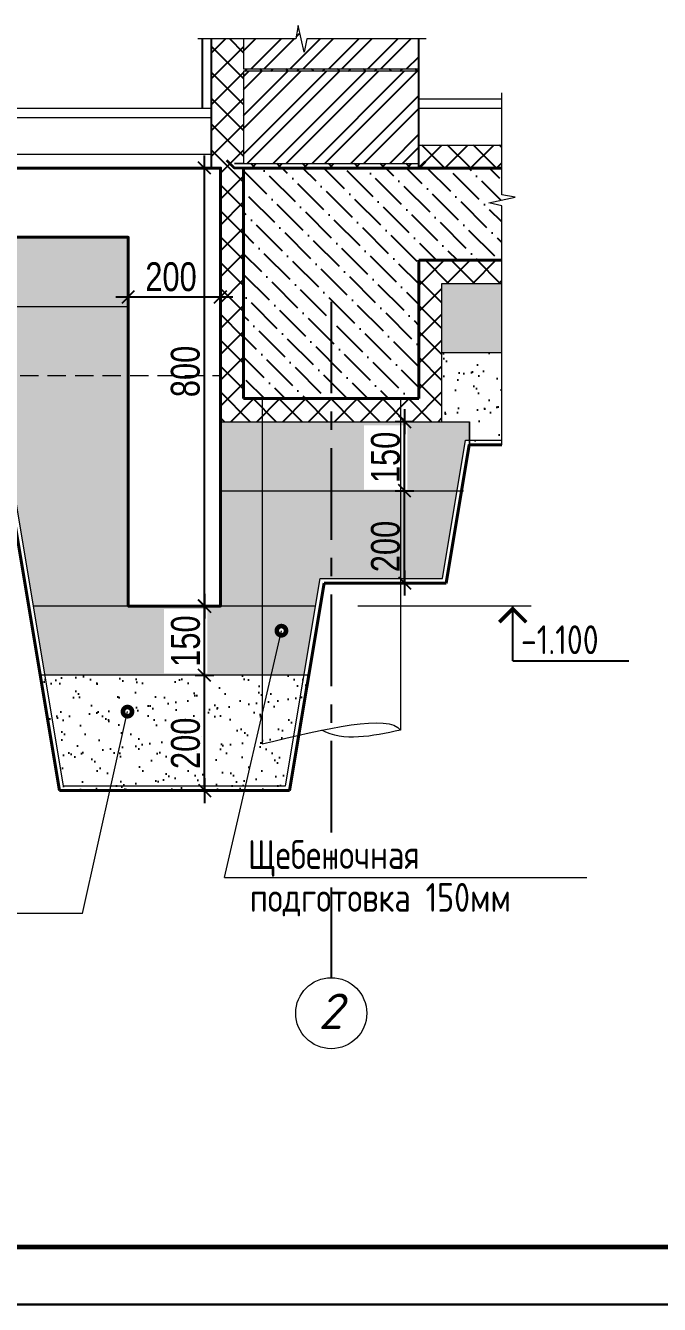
# Model space of a CAD drawing. Extents: x -12289450 to -10763036, y -7834513 to -6150123.
# Drawn here: x -11040144 to -11034648, y -7834506 to -7823411 of the extents above; entities that cross this region are included whole.
import ezdxf

# ---------------------------------------------------------------- set-up
doc = ezdxf.new("R2010")
doc.units = 0
doc.header["$LTSCALE"] = 25
doc.linetypes.add('CENTER', pattern=[50.800000000000004, 31.75, -6.35, 6.35, -6.35])
doc.linetypes.add('HIDDEN', pattern=[9.524999999999999, 6.35, -3.175])
for name, color, linetype in [('003-ТЕКСТ', 7, 'Continuous'), ('004-ВСПЛИНИИ', 15, 'Continuous'), ('005-РАЗМЕРЫ', 252, 'Continuous'), ('008-ШТРИХОВКА', 252, 'Continuous'), ('014-ОСИ', 251, 'CENTER'), ('Annotation - Text', 7, 'Continuous')]:
    doc.layers.add(name, color=color, linetype=linetype)
for name, color, linetype, lineweight in [('ROSTV', 5, 'Continuous', 30), ('СТЕНЫ', 5, 'Continuous', 40), ('ФУНДАМЕНТ', 5, 'Continuous', 30)]:
    doc.layers.add(name, color=color, linetype=linetype, lineweight=lineweight)
doc.styles.add('gismo', font='isocpeui.ttf')
doc.styles.add('GOST 2.304', font='cs_gost2304.shx')
doc.styles.add('TXT0', font='txt', dxfattribs={"width": 0.8})

# ---------------------------------------------------------------- blocks, each defined once
blk = doc.blocks.new('A8MITTA', base_point=(3180, 3140))
for p, q in [((3169.999999999999, 3129.999999999999), (3190, 3150)), ((3180, 3154.999999999999), (3180, 3125)), ((3159.999999999999, 3140), (3200, 3140))]:
    blk.add_line(p, q)

msp = doc.modelspace()

# ---------------------------------------------------------------- hatches: boundary and pattern name
at = {"layer": '005-РАЗМЕРЫ', "ltscale": 5}
h = msp.add_hatch(dxfattribs=at)
h.set_pattern_fill('ANSI32', color=256, scale=25, style=0)
h.set_pattern_definition([(45, (-11038333.72014609, -7824607.714221858), (-168.3798022700466, 168.3798022700466), []), (45, (-11038221.46689609, -7824607.714221858), (-168.3798022700466, 168.3798022700466), [])])
h.paths.add_polyline_path([(-11036733.72014609, -7823787.714222049), (-11036733.72014609, -7823527.714221672), (-11037705.57141281, -7823527.714221672), (-11037729.8551134, -7823640.96561735), (-11037780.44218058, -7823411.431108507), (-11037799.66478902, -7823527.714221672), (-11038150.04221577, -7823527.714221672), (-11038036.736051, -7823787.714222048)])
edge = h.paths.add_edge_path()
edge.add_line((-11038028.02019226, -7823807.714221857), (-11037970.48733825, -7823939.733005609))
edge.add_arc((-11037962.51721509, -7823958.021790068), 19.95000000395603, 5.3494773055717815e-09, 113.54723230251301, ccw=False)
edge.add_arc((-11037962.51721509, -7823958.021790066), 19.95000000298023, -180, 0, ccw=False)
edge.add_arc((-11037962.51721509, -7823958.021790066), 19.95000000111759, 113.5472323046501, 180, ccw=False)
edge.add_line((-11037970.48733825, -7823939.733005609), (-11038028.02019226, -7823807.714221857))
edge.add_line((-11038028.02019226, -7823807.714221857), (-11038253.72014645, -7823807.714221857))
edge.add_line((-11038253.72014645, -7823807.714221857), (-11038253.72014645, -7824607.714221857))
edge.add_line((-11038253.72014645, -7824607.714221857), (-11036733.72014609, -7824607.714221858))
edge.add_line((-11036733.72014609, -7824607.714221858), (-11036733.72014609, -7823807.714221858))
edge.add_line((-11036733.72014609, -7823807.714221858), (-11038028.02019226, -7823807.714221857))
h.paths.add_polyline_path([(-11038036.736051, -7823787.714222048), (-11038150.04221577, -7823527.714221672), (-11038253.72014645, -7823527.714221672), (-11038253.72014645, -7823787.714222048)])
h = msp.add_hatch(dxfattribs=at)
h.set_pattern_fill('AR-SAND', color=256, scale=5, style=0)
h.set_pattern_definition([(37.50000000000001, (-11052591.2353899, -7828447.714221744), (-8.000156479920228, 244.7066186646712), [0, -193.04, 0, -215.9, 0, -206.375]), (7.499999999999999, (-11052591.2353899, -7828447.714221744), (224.7616415690013, 358.4125502841771), [0, -104.14, 0, -173.99, 0, -66.67500000000001]), (327.5, (-11052747.4453899, -7828447.714221744), (395.496185120729, 0.7185923392728455), [0, -63.5, 0, -228.6, 0, -298.45]), (317.5, (-11052747.4453899, -7828447.714221744), (381.7782262361486, 111.4646616286081), [0, -31.75, 0, -149.86, 0, -171.45])])
h.paths.add_polyline_path([(-11048053.72014645, -7826647.714221736), (-11050338.43183815, -7826647.714221732), (-11050502.30244249, -7827007.714221739), (-11048562.53506303, -7827007.714221742), (-11048322.53506303, -7828447.714221744), (-11048053.72014645, -7828447.714221744)])
h.paths.add_polyline_path([(-11050338.43183815, -7826647.714221732), (-11051850.62101702, -7826647.714221729), (-11051850.62101702, -7827007.714221736), (-11050811.68109558, -7827007.714221738, -1), (-11050771.78109558, -7827007.714221738), (-11050502.30244249, -7827007.714221739)])
h.paths.add_polyline_path([(-11051850.62101702, -7826647.714221729), (-11052047.8039324, -7826647.714221729), (-11052047.8039324, -7826447.714221729), (-11052254.16740058, -7826447.714221731), (-11052254.16740058, -7826555.714221722), (-11052254.16740058, -7826755.714221729), (-11052254.16740058, -7826784.782211049), (-11052031.2353899, -7827007.714221736), (-11051850.62101702, -7827007.714221736), (-11051850.62101702, -7826939.714221729)])
h.paths.add_polyline_path([(-11052254.16740058, -7826539.714221729), (-11052254.16740058, -7826447.714221722), (-11052335.16740058, -7826447.714221722), (-11052591.2353899, -7826447.714221727), (-11052254.16740058, -7826784.782211049), (-11052254.16740058, -7826647.714221729)])
h.paths.add_polyline_path([(-11046344.90522986, -7827007.714221742), (-11044962.53506306, -7827007.714221742), (-11044722.53506306, -7828447.714221735), (-11044453.72014647, -7828447.714221735), (-11044453.72014648, -7825764.813915928), (-11044534.92969884, -7825764.813915928), (-11044453.72014648, -7825724.209139749), (-11044453.72014648, -7825683.813915928), (-11044453.72014648, -7825247.71422176), (-11046853.72014645, -7826447.714221744), (-11046853.72014645, -7828447.714221744), (-11046584.90522986, -7828447.714221744)])
h.paths.add_polyline_path([(-11042030.30523013, -7827007.714221742), (-11041724.73236321, -7827007.714221742), (-11041724.73236321, -7825847.714221734), (-11042733.72014647, -7825847.714221734), (-11042733.72014647, -7828447.714221735), (-11042270.30523013, -7828447.714221735)])
h.paths.add_polyline_path([(-11039253.72014645, -7825847.714221734), (-11041724.73236321, -7825847.714221734), (-11041724.73236321, -7827007.714221742), (-11040317.13506292, -7827007.714221742), (-11040077.13506292, -7828447.714221735), (-11039253.72014645, -7828447.714221735)])
h.paths.add_polyline_path([(-11037493.72014645, -7827447.714221738), (-11038453.72014645, -7827447.714221738), (-11038453.72014645, -7828447.714221735), (-11037630.30522998, -7828447.714221735), (-11037590.30522998, -7828207.714221735), (-11037493.72014645, -7828207.714221735)])
h.paths.add_polyline_path([(-11036857.21375849, -7827447.714221725), (-11036938.20812321, -7827447.714221725), (-11037493.72014645, -7827447.71422173), (-11037493.72014645, -7828207.714221735), (-11036857.21375849, -7828207.714221735), (-11036857.21375849, -7828139.714221735)])
h.paths.add_polyline_path([(-11036403.63856332, -7827447.714221739), (-11036857.20812321, -7827447.714221739), (-11036857.20812321, -7827555.714221725), (-11036857.21343276, -7828207.714221735), (-11036530.30522999, -7828207.714221735)])
h.paths.add_polyline_path([(-11044865.10385588, -7825779.290362661), (-11044440.10385588, -7825779.290362661), (-11044440.10385588, -7825404.290362661), (-11044865.10385588, -7825404.290362661)], flags=9)
h.paths.add_polyline_path([(-11045959.18405144, -7826472.748464775), (-11045400.16705707, -7826193.239967588), (-11045567.87215538, -7825857.829770963), (-11046126.88914976, -7826137.33826815)], flags=24)
h.paths.add_polyline_path([(-11041702.23236321, -7826771.821816302), (-11041702.23236321, -7826213.488482969), (-11042077.23236321, -7826213.488482969), (-11042077.23236321, -7826771.821816302)], flags=9)
h.paths.add_polyline_path([(-11036834.70504758, -7828226.414598213), (-11036834.70504758, -7827634.747931546), (-11037209.70504758, -7827634.747931546), (-11037209.70504758, -7828226.414598213)], flags=9)
at = {"layer": '005-РАЗМЕРЫ', "lineweight": 9, "ltscale": 5}
h = msp.add_hatch(dxfattribs=at)
h.set_pattern_fill('GRAVEL', color=256, scale=15, style=0)
h.set_pattern_definition([(228.0127875, (-11044448.21506306, -7828666.714221739), (-3048.000000239371, -3428.999999787268), [51.258216, -5074.57254593475]), (184.969741, (-11044482.50506306, -7828704.814221739), (4571.999998191076, 381.0000217046886), [87.96070799999983, -8708.107334028578]), (132.5104471, (-11044570.13506306, -7828712.434221739), (3810.000001609124, -4190.999998536893), [62.02222800000001, -6140.208419115]), (267.273689, (-11044718.72506306, -7828807.684221739), (381.0000007979588, 7619.99999995997), [80.10067799999983, -7929.96561386069]), (292.83365418, (-11044722.53506306, -7828887.69422174), (-1905.000000159511, 4571.999999933319), [78.54505499999983, -7775.971161801589]), (357.2736889999999, (-11044692.05506306, -7828960.084221739), (-7619.99999995997, 381.0000007979592), [80.10067799999983, -7929.96561386069]), (37.69424047, (-11044612.04506306, -7828963.894221739), (-4952.999999780384, -3810.000000285062), [105.929049, -10486.96729713705]), (72.25532837, (-11044528.22506306, -7828899.124221739), (2667.000000716894, 8381.999999771828), [100.007928, -9900.78849028575]), (121.42956562, (-11044497.74506306, -7828803.874221739), (-3048.000000432468, 4952.999999733903), [80.37195, -7956.831854806802]), (175.2363583, (-11044539.65506306, -7828735.294221739), (4190.999999939929, -381.0000006583884), [91.75699199999983, -4496.090542499989]), (222.3974378, (-11044631.09506306, -7828727.674221739), (-4571.999999853699, -4191.000000159599), [118.661688, -11747.51587682655]), (138.81407483, (-11044341.53506306, -7828811.494221739), (-2666.999999840026, 2286.000000185877), [40.50068099999999, -4009.5848736516]), (171.4692344, (-11044372.01506306, -7828784.82422174), (4953.000000133448, -761.9999991356013), [77.052297, -7628.195849556]), (225, (-11044448.21506306, -7828773.394221739), (-5.329070518200751e-14, -381.0000000000359), [53.881401, -484.9339662642]), (203.19859051, (-11044474.88506306, -7828727.674221739), (1905.000000051914, 761.9999998664), [29.01619799999995, -2872.593355334094]), (291.80140949, (-11044501.55506306, -7828739.104221739), (-381.0000000797244, 1142.999999973431), [41.034843, -2010.7129485]), (30.96375653, (-11044486.31506306, -7828777.204221739), (1143.000000027957, 761.9999999581688), [66.64794899999984, -2154.944722936495]), (161.56505118, (-11044429.16506306, -7828742.914221739), (762.0000000198875, -380.999999960063), [48.193071, -1156.6347175242]), (16.389540334, (-11044722.53506306, -7828739.104221739), (3810.000000000022, 1143.000000000036), [67.51320000000001, -6683.824000880851]), (70.34617594, (-11044657.76506306, -7828720.054221739), (-1524.000000139397, -4190.999999950562), [56.639841, -5607.33235173]), (293.19859051, (-11044429.16506306, -7828666.714221739), (-761.9999998669894, 1905.000000053293), [58.03201499999992, -2843.577538334094]), (343.6104596700001, (-11044406.30506306, -7828720.054221739), (-3810.000000079843, 1142.999999733429), [67.51319999999984, -6683.824000880989]), (339.44395478, (-11044722.53506306, -7828975.32422174), (-1904.999999999979, 762.0000000000315), [65.10527999999982, -3190.160146965895]), (294.7751406, (-11044661.57506306, -7828998.184221739), (-1905.000002267539, 4190.999998969089), [54.550818, -5400.539007108]), (66.80140949, (-11044425.35506306, -7829047.714221739), (761.9999998803447, 1905.000000047895), [58.03201500000001, -2843.5775383341]), (17.35402464, (-11044402.49506306, -7828994.374221739), (-4952.999999901453, -1524.00000031987), [63.86741100000001, -6322.856397029999]), (69.44395478, (-11044612.04506306, -7829047.714221739), (-762.0000000132691, -1904.999999994695), [32.55264, -3222.712786965901]), (101.309932474, (-11044448.21506306, -7829047.714221739), (-381.00000000006, 1524.000000000055), [19.42719, -1923.2992446789]), (165.963756532, (-11044452.02506306, -7829028.664221739), (1142.999999999927, -380.9999999999797), [78.545055, -1492.35818836035]), (186.00900596, (-11044528.22506306, -7829009.61422174), (3809.999999979806, 381.000000199403), [72.79004999999982, -7206.20472950054]), (303.69006753, (-11044486.31506306, -7828811.494221739), (-381.0000000529453, 761.9999999735553), [54.94858199999999, -1318.766453952]), (353.15722659, (-11044455.83506306, -7828857.214221739), (6477.000000039852, -761.9999996609091), [95.933514, -9497.40135975465]), (60.9453959, (-11044360.58506306, -7828868.644221739), (-1524.000000041953, -2666.999999976038), [39.226236, -3883.4088477165]), (90, (-11044341.53506306, -7828834.354221739), (-381, 381), [22.86, -358.14]), (120.25643716, (-11044535.84506306, -7828998.184221739), (1523.999999813575, -2667.00000010647), [52.93004399999992, -5240.091115979989]), (48.01278749999999, (-11044562.51506306, -7828952.464221739), (3048.000000251301, 3428.999999776531), [102.516432, -5023.314329934749]), (0, (-11044493.93506306, -7828876.264221739), (381, 381), [99.06, -281.94]), (325.3048465, (-11044394.87506306, -7828876.264221739), (3810.000001443229, -2666.999997938186), [60.241434, -5963.897508621]), (254.0546040999999, (-11044345.34506306, -7828910.554221739), (-380.9999999733835, -1524.000000006712), [55.47436199999999, -2718.2475058158]), (207.64597536, (-11044360.58506306, -7828963.894221739), (-7239.000000266002, -3809.999999494613), [90.32176499999983, -8941.869663440679]), (175.42607874, (-11044440.59506306, -7829005.804221739), (-4952.999999999824, 380.9999999999217), [95.554419, -9459.876968436])])
h.paths.add_polyline_path([(-11036857.20812321, -7826847.714221734), (-11036857.21053833, -7827447.714221739), (-11036403.63856332, -7827447.714221739), (-11036330.30525651, -7827007.714380859), (-11036293.72014645, -7827007.714209054), (-11036293.72014645, -7826847.714221734)])
h.paths.add_polyline_path([(-11037493.72014645, -7827447.714221738), (-11036857.21375849, -7827447.714221739), (-11036857.21375849, -7826847.714221735), (-11037493.72014645, -7826847.714221735)])
h.paths.add_polyline_path([(-11037493.72014645, -7827447.714221738), (-11037493.72014645, -7826847.714221735), (-11038453.72014645, -7826847.714221735), (-11038453.72014645, -7827447.714221738)])
edge = h.paths.add_edge_path()
edge.add_line((-11037730.30522998, -7829047.714221739), (-11037728.9924038, -7829039.837264628))
edge.add_line((-11037728.9924038, -7829039.837264628), (-11037934.77281538, -7828643.24941373))
edge.add_arc((-11037925.58448197, -7828660.957520037), 19.94999999988663, 0, 117.4237714621643, ccw=False)
edge.add_arc((-11037925.58448197, -7828660.957520037), 19.9499999973923, -242.57622853783562, 0, ccw=False)
edge.add_line((-11037934.77281538, -7828643.24941373), (-11037728.9924038, -7829039.837264628))
edge.add_line((-11037728.9924038, -7829039.837264628), (-11037630.30522998, -7828447.714221735))
edge.add_line((-11037630.30522998, -7828447.714221735), (-11037982.63123075, -7828447.714221735))
edge.add_line((-11037982.63123075, -7828447.714221735), (-11038591.28197643, -7828447.714221735))
edge.add_line((-11038591.28197643, -7828447.714221735), (-11038591.28197643, -7829047.714221739))
edge.add_line((-11038591.28197643, -7829047.714221739), (-11037730.30522998, -7829047.714221739))
h.paths.add_polyline_path([(-11038591.28197643, -7829047.714221739), (-11038591.28197643, -7828447.714221735), (-11040077.13506292, -7828447.714221735), (-11039977.13506292, -7829047.714221739)])
h.paths.add_polyline_path([(-11042270.30523013, -7828447.714221735), (-11042869.64303176, -7828447.714221735), (-11042869.64303176, -7829047.714221739), (-11042370.30523013, -7829047.714221739)])
edge = h.paths.add_edge_path()
edge.add_line((-11042869.64303176, -7829047.714221739), (-11042869.64303176, -7828447.714221735))
edge.add_line((-11042869.64303176, -7828447.714221735), (-11044722.53506306, -7828447.714221735))
edge.add_line((-11044722.53506306, -7828447.714221735), (-11044622.53506306, -7829047.714221738))
edge.add_line((-11044622.53506306, -7829047.714221738), (-11044431.04414451, -7828678.665626341))
edge.add_arc((-11044421.85581108, -7828660.957520037), 19.94999999912239, 0, 242.5762285246434, ccw=False)
edge.add_arc((-11044421.85581108, -7828660.957520037), 19.94999999925494, -117.42377147535672, 0, ccw=False)
edge.add_line((-11044431.04414451, -7828678.665626341), (-11044622.53506306, -7829047.714221739))
edge.add_line((-11044622.53506306, -7829047.714221739), (-11042869.64303176, -7829047.714221739))
h.paths.add_polyline_path([(-11041724.73236321, -7825847.714221734), (-11041724.73236321, -7825247.714221737), (-11042733.72014647, -7825247.714221738), (-11042733.72014647, -7825847.714221734)])
h.paths.add_polyline_path([(-11039253.72014645, -7825847.714221734), (-11039253.72014645, -7825247.714221735), (-11041724.73236321, -7825247.714221737), (-11041724.73236321, -7825847.714221734)])
h.paths.add_polyline_path([(-11036834.70812321, -7827436.829392138), (-11036834.70812321, -7826878.496058805), (-11037209.70812321, -7826878.496058805), (-11037209.70812321, -7827436.829392138)])
h.paths.add_polyline_path([(-11038568.78197643, -7829030.26317285), (-11038568.78197643, -7828471.929839517), (-11038943.78197643, -7828471.929839517), (-11038943.78197643, -7829030.26317285)])
h.paths.add_polyline_path([(-11042847.14303176, -7829030.26317285), (-11042847.14303176, -7828471.929839517), (-11043222.14303176, -7828471.929839517), (-11043222.14303176, -7829030.26317285)])
h.paths.add_polyline_path([(-11041702.23236321, -7825836.456820843), (-11041702.23236321, -7825278.12348751), (-11042077.23236321, -7825278.12348751), (-11042077.23236321, -7825836.456820843)])
h.paths.add_polyline_path([(-11041442.67896043, -7825789.416749136), (-11040317.67896043, -7825789.416749136), (-11040317.67896043, -7825339.416749136), (-11041442.67896043, -7825339.416749136)], flags=16)
h.paths.add_polyline_path([(-11036015.09219674, -7826247.71422173), (-11036015.09219674, -7825647.714221735), (-11036533.72014621, -7825647.714221735), (-11036533.72014621, -7826247.71422173)])
at = {"layer": '005-РАЗМЕРЫ', "ltscale": 5}
h = msp.add_hatch(dxfattribs=at)
h.set_pattern_fill('AR-SAND', color=256, scale=5, style=0)
h.set_pattern_definition([(37.50000000000001, (-11033533.72014621, -7827047.714221742), (-8.000156479920228, 244.7066186646712), [0, -193.04, 0, -215.9, 0, -206.375]), (7.499999999999999, (-11033533.72014621, -7827047.714221742), (224.7616415690013, 358.4125502841771), [0, -104.14, 0, -173.99, 0, -66.67500000000001]), (327.5, (-11033689.93014621, -7827047.714221742), (395.496185120729, 0.7185923392728455), [0, -63.5, 0, -228.6, 0, -298.45]), (317.5, (-11033689.93014621, -7827047.714221742), (381.7782262361486, 111.4646616286081), [0, -31.75, 0, -149.86, 0, -171.45])])
h.paths.add_polyline_path([(-11035387.81790983, -7827026.414598217), (-11035387.81790983, -7826434.74793155), (-11035762.81790983, -7826434.74793155), (-11035762.81790983, -7827026.414598217)], flags=24)
h.paths.add_polyline_path([(-11036015.09219674, -7827047.714221735), (-11036015.09219674, -7826247.714221732), (-11036533.72014621, -7826247.714221735), (-11036533.72014621, -7826847.714221734), (-11036293.72014645, -7826847.714221734), (-11036296.42014645, -7827047.714221735)])
h = msp.add_hatch(dxfattribs=at)
h.set_pattern_fill('AR-SAND', color=256, scale=5, style=0)
h.set_pattern_definition([(37.50000000000001, (-11044653.22803556, -7830047.714221735), (-8.000156479920228, 244.7066186646712), [0, -193.04, 0, -215.9, 0, -206.375]), (7.499999999999999, (-11044653.22803556, -7830047.714221735), (224.7616415690013, 358.4125502841771), [0, -104.14, 0, -173.99, 0, -66.67500000000001]), (327.5, (-11044809.43803556, -7830047.714221735), (395.496185120729, 0.7185923392728455), [0, -63.5, 0, -228.6, 0, -298.45]), (317.5, (-11044809.43803556, -7830047.714221735), (381.7782262361486, 111.4646616286081), [0, -31.75, 0, -149.86, 0, -171.45])])
h.paths.add_polyline_path([(-11039240.36856559, -7829363.117922192, -0.480051283386945), (-11039264.66154355, -7829382.589466619), (-11039413.01249566, -7830047.714221735), (-11037856.42014645, -7830047.714221735), (-11037698.2994313, -7829098.989930848), (-11037724.90522999, -7829047.714221739), (-11040017.68681312, -7829047.714221739), (-11039851.02014646, -7830047.714221735), (-11039413.01249566, -7830047.714221735), (-11039264.66154355, -7829382.589466619, -0.3513045273831371), (-11039280.26856559, -7829363.117922192, -1)])
h.paths.add_polyline_path([(-11038591.28197643, -7830007.714221735), (-11037890.30522998, -7830007.714221735), (-11037730.30522998, -7829047.714221739), (-11038591.28197643, -7829047.714221739)], flags=16)
h.paths.add_polyline_path([(-11043370.12772329, -7830047.714221735), (-11042733.72014647, -7830047.714221735), (-11042733.72014647, -7829047.714221739), (-11044622.53506306, -7829047.714221739), (-11044653.22803556, -7829106.866887958), (-11044496.4201466, -7830047.714221735), (-11043910.55668649, -7830047.714221735), (-11043370.12772329, -7830047.714221735), (-11043706.30206051, -7829217.331485402, -0.5319344554616472), (-11043733.73843877, -7829198.839415736, -1), (-11043693.83843877, -7829198.839415736, -0.3055388844278573), (-11043706.30206051, -7829217.331485402)])
h.paths.add_polyline_path([(-11042733.72014647, -7830007.714221735), (-11042530.30523013, -7830007.714221735), (-11042370.30523013, -7829047.714221739), (-11042733.72014647, -7829047.714221739)])
h.paths.add_polyline_path([(-11038568.78197643, -7829933.803599449), (-11038568.78197643, -7829342.136932782), (-11038943.78197643, -7829342.136932782), (-11038943.78197643, -7829933.803599449)], flags=24)
h.paths.add_polyline_path([(-11042847.14303176, -7829933.803599449), (-11042847.14303176, -7829342.136932782), (-11043222.14303176, -7829342.136932782), (-11043222.14303176, -7829933.803599449)], flags=24)
h = msp.add_hatch(dxfattribs=at)
h.set_pattern_fill('AR-SAND', color=256, scale=5, style=0)
h.set_pattern_definition([(37.50000000000001, (-11038591.28197643, -7830007.714221735), (-8.000156479920228, 244.7066186646712), [0, -193.04, 0, -215.9, 0, -206.375]), (7.499999999999999, (-11038591.28197643, -7830007.714221735), (224.7616415690013, 358.4125502841771), [0, -104.14, 0, -173.99, 0, -66.67500000000001]), (327.5, (-11038747.49197643, -7830007.714221735), (395.496185120729, 0.7185923392728455), [0, -63.5, 0, -228.6, 0, -298.45]), (317.5, (-11038747.49197643, -7830007.714221735), (381.7782262361486, 111.4646616286081), [0, -31.75, 0, -149.86, 0, -171.45])])
h.paths.add_polyline_path([(-11038591.28197643, -7830007.714221735), (-11037890.30522998, -7830007.714221735), (-11037730.30522998, -7829047.714221739), (-11038591.28197643, -7829047.714221739)])
at = {"layer": '008-ШТРИХОВКА', "ltscale": 5}
h = msp.add_hatch(dxfattribs=at)
h.set_pattern_fill('ANSI37', color=256, scale=50, style=0)
h.set_pattern_definition([(45, (-11044453.72014648, -7828447.714221735), (-112.2532015133644, 112.2532015133644), []), (135, (-11044453.72014648, -7828447.714221735), (-112.2532015133644, -112.2532015133644), [])])
h.paths.add_polyline_path([(-11044253.72014647, -7824647.714221735), (-11044453.72014648, -7824647.714221735), (-11044453.72014648, -7825702.785498036), (-11044374.27922658, -7825765.872640933, -0.7103054054812401), (-11044338.7063286, -7825778.27939551, -1), (-11044378.60632861, -7825778.27939551, -0.1693817920415498), (-11044374.27922658, -7825765.872640933), (-11044453.72014648, -7825702.785498036), (-11044453.72014648, -7827047.714221741), (-11044253.72014647, -7827047.714221741)])
h.paths.add_polyline_path([(-11044253.72014647, -7827047.714221741), (-11044453.72014648, -7827047.714221741), (-11044453.72014647, -7828447.714221735), (-11044253.72014647, -7828447.714221735)])
h.paths.add_polyline_path([(-11038253.72014645, -7824647.714221659), (-11036733.72014609, -7824647.714221755), (-11036733.72014609, -7824607.714221858), (-11038253.72014645, -7824607.714221857), (-11038253.72014645, -7823807.714221857), (-11036733.72014609, -7823807.714221858), (-11036733.72014609, -7823787.714222049), (-11038253.72014645, -7823787.714222049), (-11038253.72014645, -7823527.714221672), (-11038533.72014609, -7823527.714221672), (-11038533.72014609, -7824647.714221735), (-11038511.92092112, -7824647.714221735), (-11038453.72014645, -7824647.714221735), (-11038453.72014645, -7826847.714221734), (-11038053.72014644, -7826847.714221734), (-11037493.72014645, -7826847.714221734), (-11037493.72014645, -7826647.714221735), (-11038253.72014645, -7826647.714221735)])
h.paths.add_polyline_path([(-11036533.72014621, -7825647.714221735), (-11036054.03474684, -7825647.714221735), (-11036099.54173067, -7825447.714221735), (-11036733.72014621, -7825447.714221735), (-11036733.72014621, -7826647.714221735), (-11037493.72014645, -7826647.714221735), (-11037493.72014645, -7826847.714221735), (-11036857.21375849, -7826847.714221735), (-11036857.21375849, -7826847.706696765), (-11036857.20623352, -7826847.714221735), (-11036776.20623352, -7826847.714221735), (-11036533.72014621, -7826847.714221734)])
h.paths.add_polyline_path([(-11035407.03500778, -7825691.580065231), (-11035407.03500778, -7825266.580065231), (-11035782.03500778, -7825266.580065231), (-11035782.03500778, -7825691.580065231)], flags=9)
h.paths.add_polyline_path([(-11036015.09219674, -7825647.714221735), (-11036015.09219674, -7825447.714221734), (-11036099.54173067, -7825447.714221735), (-11036054.03474684, -7825647.714221735)])
h = msp.add_hatch(dxfattribs=at)
h.set_pattern_fill('ANSI37', color=256, scale=50, style=0)
h.set_pattern_definition([(45, (-11036733.72014609, -7824647.714221735), (-112.2532015133644, 112.2532015133644), []), (135, (-11036733.72014609, -7824647.714221735), (-112.2532015133644, -112.2532015133644), [])])
h.paths.add_polyline_path([(-11036233.95203203, -7824552.515736908, -1), (-11036263.95203203, -7824552.515736908, -1)], flags=16)
h.paths.add_polyline_path([(-11036015.09219674, -7824647.714221735), (-11036015.09219674, -7824447.714221735), (-11036733.72014609, -7824447.714221735), (-11036733.72014609, -7824647.714221735)])
at = {"layer": '008-ШТРИХОВКА', "ltscale": 4}
h = msp.add_hatch(dxfattribs=at)
h.set_pattern_fill('ANSI36', color=256, scale=40, angle=90, style=0)
h.set_pattern_definition([(135, (-11038253.72014645, -7826647.714221735), (-246.9570433294018, 67.3519209080187), [317.5, -63.5, 0, -63.5])])
h.paths.add_polyline_path([(-11038253.72014645, -7824647.714221735), (-11038253.72014645, -7826647.714221735), (-11036733.72014621, -7826647.714221735), (-11036733.72014621, -7825447.714221735), (-11036015.09219674, -7825447.714221735), (-11036015.09219674, -7824974.581278586), (-11036128.34359242, -7824950.297577995), (-11035898.80908358, -7824899.710510815), (-11036015.09219674, -7824880.487902372), (-11036015.09219674, -7824647.714221735)])

# ---------------------------------------------------------------- linework, layer by layer
at = {"linetype": 'Continuous', "lineweight": 25, "ltscale": 20}
for p, q in [((-11035919.6911573, -7828735.001740534), (-11035919.6911573, -7828447.714221712)), ((-11035919.69115735, -7828922.016748484), (-11035919.6911573, -7828447.714221712)), ((-11035919.69115735, -7828922.016749136), (-11034913.39825819, -7828922.016749136))]:
    msp.add_line(p, q, dxfattribs=at)
at = {"lineweight": 13, "ltscale": 20}
for p, q in [((-11038418.23860261, -7830802.870433178), (-11037925.58448196, -7828660.957520037)), ((-11039650.96648187, -7831114.570110142), (-11039260.31856559, -7829363.117922192)), ((-11038418.23860261, -7830802.870433178), (-11035277.49909797, -7830802.870433178)), ((-11039650.96648187, -7831114.570110142), (-11042938.21897146, -7831114.570110142))]:
    msp.add_line(p, q, dxfattribs=at)
at = {"linetype": 'Continuous', "lineweight": 25, "ltscale": 20, "const_width": 31.99999999999999}
msp.add_lwpolyline([(-11036036.3774092, -7828587.027883597), (-11035919.6911573, -7828470.341631707), (-11035803.00490541, -7828587.027883597)], dxfattribs=at)
msp.add_lwpolyline([(-11036036.3774092, -7828587.027883597), (-11035919.6911573, -7828470.341631707), (-11035803.00490541, -7828587.027883597)], dxfattribs=at)
at = {"lineweight": 25, "ltscale": 20, "const_width": 79.79999999999201}
for points in [[(-11037945.53448197, -7828660.957520037, -1), (-11037905.63448197, -7828660.957520037, -1)], [(-11039240.36856559, -7829363.117922192, 1), (-11039280.26856559, -7829363.117922192, 1)]]:
    msp.add_lwpolyline(points, format="xyb", close=True, dxfattribs=at)
at = {"linetype": 'Continuous', "lineweight": 60, "ltscale": 75, "extrusion": (0, 1, 0), "elevation": -7834005.324860926}
msp.add_lwpolyline([(11055033.59366276, 0), (11015544.5297319, 0)], dxfattribs=at)
at = {"linetype": 'Continuous', "lineweight": 25, "ltscale": 75, "extrusion": (0, 1, 0)}
for points, elevation in [([(11015050.89151855, 0), (11057035.11438953, 0)], -7834505.579048201), ([(11015035.33313007, 0), (11057035.11438953, 0)], -7834505.579048201), ([(11048945.55126051, 0), (11023908.65826051, 0)], -7834505.469987499)]:
    msp.add_lwpolyline(points, dxfattribs=dict(at, elevation=elevation))
at = {"layer": '003-ТЕКСТ', "color": 254}
msp.add_line((-11023911.24319499, -7834505.497249892), (-11048945.55126051, -7834505.497249892), dxfattribs=at)
at = {"layer": '004-ВСПЛИНИИ', "color": 0, "lineweight": 0}
for points in [[(-11036671.22769898, -7823527.714221672), (-11037705.57141281, -7823527.714221672), (-11037729.8551134, -7823640.96561735), (-11037780.44218058, -7823411.431108507), (-11037799.66478902, -7823527.714221672), (-11038649.28881807, -7823527.714221672)], [(-11036015.09219674, -7827047.709506559), (-11036015.09219674, -7824974.581278586), (-11036128.34359242, -7824950.297577995), (-11035898.80908358, -7824899.710510815), (-11036015.09219674, -7824880.487902372), (-11036015.09219674, -7823995.40136825)]]:
    msp.add_lwpolyline(points, dxfattribs=at)
at = {"layer": '005-РАЗМЕРЫ', "ltscale": 5}
for p, q in [((-11038592.92092112, -7828447.714221735), (-11038592.92092112, -7824647.714221735)), ((-11039294.64183748, -7825764.813915928), (-11038345.72014645, -7825764.813915928)), ((-11036857.21375849, -7828247.714221738), (-11036857.21375849, -7826819.589532471)), ((-11036857.21375848, -7828247.711537085), (-11036857.20812321, -7826847.71422173)), ((-11038591.28197643, -7830047.714221738), (-11038591.28197643, -7828339.714221735))]:
    msp.add_line(p, q, dxfattribs=at)
at = {"layer": '014-ОСИ'}
msp.add_line((-11037493.72014645, -7825807.537304282), (-11037493.72014645, -7831671.057403078), dxfattribs=at)
at = {"layer": 'Annotation - Text', "color": 0, "lineweight": 20}
msp.add_circle((-11037493.72014645, -7831979.057403078), 307.9999999999999, dxfattribs=at)
at = {"layer": 'ROSTV', "color": 4, "lineweight": 35}
msp.add_lwpolyline([(-11036677.95956882, -7824593.223519062), (-11036733.72014624, -7824647.714221762), (-11038333.72014629, -7824647.714221661), (-11038399.20623268, -7824583.247651842)], dxfattribs=at)
at = {"layer": 'СТЕНЫ', "lineweight": 25, "ltscale": 3}
for p, q in [((-11038613.72014609, -7823527.714221672), (-11038613.72014609, -7824127.714221735)), ((-11038533.72014609, -7823527.714221672), (-11038533.72014609, -7824647.714221661)), ((-11036733.72014609, -7824647.714221662), (-11036733.72014609, -7823527.714221672))]:
    msp.add_line(p, q, dxfattribs=at)
at = {"layer": 'СТЕНЫ', "lineweight": 40, "ltscale": 10}
for p, q in [((-11038253.72014645, -7826647.714221735), (-11038253.72014645, -7824647.714221735)), ((-11038253.72014645, -7824647.714221735), (-11036733.72014621, -7824647.714221735)), ((-11036733.72014621, -7825447.714221735), (-11036733.72014621, -7826647.714221735)), ((-11036733.72014621, -7826647.714221735), (-11038253.72014645, -7826647.714221735))]:
    msp.add_line(p, q, dxfattribs=at)
at = {"layer": 'СТЕНЫ', "ltscale": 3}
for p, q in [((-11036733.72014621, -7825447.714221735), (-11036015.09219674, -7825447.714221735)), ((-11040351.02014646, -7827047.714221742), (-11039851.02014646, -7830047.714221735)), ((-11036496.42014645, -7828247.714221735), (-11036296.42014645, -7827047.714221735)), ((-11036296.42014645, -7827047.714221735), (-11036015.09219674, -7827047.712900606)), ((-11037856.42014645, -7830047.714221735), (-11037556.42014645, -7828247.714221735)), ((-11037556.42014645, -7828247.714221735), (-11036496.42014645, -7828247.714221735)), ((-11039851.02014646, -7830047.714221735), (-11037856.42014645, -7830047.714221735))]:
    msp.add_line(p, q, dxfattribs=at)
at = {"layer": 'СТЕНЫ', "color": 0, "linetype": 'ByBlock', "lineweight": 20}
for p, q in [((-11038093.72014633, -7826647.714221735), (-11038093.72014633, -7829643.084953602)), ((-11036893.72014633, -7826647.714221735), (-11036893.72014634, -7829524.010259647))]:
    msp.add_line(p, q, dxfattribs=at)
at = {"layer": 'СТЕНЫ', "color": 4, "lineweight": 9, "ltscale": 10}
for p, q in [((-11040317.13506292, -7827007.714221742), (-11039817.13506292, -7830007.714221735)), ((-11036530.30522999, -7828207.714221735), (-11036330.30525651, -7827007.714380859)), ((-11036330.30525651, -7827007.714380859), (-11036015.09219674, -7827007.712900605)), ((-11037890.30522998, -7830007.714221735), (-11037590.30522998, -7828207.714221735)), ((-11037590.30522998, -7828207.714221735), (-11036530.30522999, -7828207.714221735)), ((-11039817.13506292, -7830007.714221735), (-11037890.30522998, -7830007.714221735))]:
    msp.add_line(p, q, dxfattribs=at)
at = {"layer": 'СТЕНЫ', "linetype": 'Continuous', "lineweight": 35, "ltscale": 75}
for p, q in [((-11039851.02014646, -7830047.714221735), (-11040351.02014646, -7827047.714221742)), ((-11036496.42014645, -7828247.714221735), (-11036296.42014645, -7827047.714221735)), ((-11037856.42014645, -7830047.714221735), (-11037556.42014645, -7828247.714221735)), ((-11037556.42014645, -7828247.714221735), (-11036496.42014645, -7828247.714221735)), ((-11039851.02014646, -7830047.714221735), (-11037856.42014645, -7830047.714221735))]:
    msp.add_line(p, q, dxfattribs=at)
at = {"layer": 'СТЕНЫ', "color": 0, "lineweight": 5, "ltscale": 4}
msp.add_line((-11035759.34553138, -7828447.714221735), (-11037263.23020102, -7828447.714221735), dxfattribs=at)
at = {"layer": 'СТЕНЫ', "lineweight": 9, "ltscale": 3}
for points in [[(-11038253.72014645, -7823527.714221672), (-11038253.72014645, -7823787.714222048), (-11038253.72014645, -7823787.714222049), (-11036733.72014609, -7823787.714222049), (-11036733.72014609, -7823527.714221672)], [(-11044533.72014648, -7824127.714221761), (-11038533.72014609, -7824127.714221735)], [(-11036733.72014621, -7824047.714221735), (-11036015.09219674, -7824047.714221735)], [(-11036733.72014621, -7824127.714221735), (-11036015.09219674, -7824127.714221735)], [(-11044453.72014648, -7824207.714221738), (-11038533.72014609, -7824207.714221735)], [(-11036733.72014621, -7824447.714221735), (-11036015.09219674, -7824447.714221735)], [(-11044453.72014648, -7824527.714221738), (-11038533.72014609, -7824527.714221735)]]:
    msp.add_lwpolyline(points, dxfattribs=at)
msp.add_lwpolyline([(-11038253.72014645, -7824607.714221857), (-11038333.72014609, -7824607.714221857), (-11036733.72014609, -7824607.714221858), (-11036733.72014609, -7823807.714221858), (-11038253.72014645, -7823807.714221857)], close=True, dxfattribs=at)
at = {"layer": 'СТЕНЫ', "lineweight": 40, "ltscale": 10}
for points in [[(-11044253.72014647, -7824647.714221735), (-11038453.72014645, -7824647.714221735), (-11038453.72014645, -7828447.714221735), (-11039253.72014645, -7828447.714221735), (-11039253.72014645, -7825247.714221735), (-11039253.72014645, -7825247.714221735), (-11042733.72014647, -7825247.714221738)], [(-11036733.72014621, -7824647.714221735), (-11036015.09219674, -7824647.714221735)], [(-11036733.72014621, -7825447.714221735), (-11036015.09219674, -7825447.714221735)]]:
    msp.add_lwpolyline(points, dxfattribs=at)
at = {"layer": 'СТЕНЫ', "lineweight": 9, "ltscale": 4}
for points in [[(-11038453.72014645, -7826847.714221735), (-11036533.72014621, -7826847.714221735), (-11036533.72014621, -7825647.714221735), (-11036015.09219674, -7825647.714221735)], [(-11042733.72014647, -7825847.714221734), (-11039253.72014645, -7825847.714221734)], [(-11036533.72014621, -7826247.71422173), (-11036015.09219674, -7826247.71422173)]]:
    msp.add_lwpolyline(points, dxfattribs=at)
at = {"layer": 'СТЕНЫ', "linetype": 'Continuous', "lineweight": 35, "ltscale": 75}
msp.add_lwpolyline([(-11036296.42014645, -7827047.714221735), (-11036296.42014645, -7827047.714221735), (-11036015.09219674, -7827047.714221736)], dxfattribs=at)
at = {"layer": 'СТЕНЫ', "color": 0, "linetype": 'ByBlock', "lineweight": 20}
msp.add_open_spline([(-11038093.72014633, -7829643.084953602), (-11037541.04981359, -7829510.20096489), (-11036988.37948086, -7829377.316976182), (-11036893.72014634, -7829524.010259647)], degree=3, dxfattribs=at)
msp.add_open_spline([(-11036893.72014634, -7829524.010259647), (-11037140.90160448, -7829576.465131301), (-11037388.08306262, -7829628.920002956), (-11037574.92376253, -7829524.010259647), (-11037574.92376253, -7829524.010259647)], degree=3, knots=[0, 0, 0, 0, 141.9174200389534, 141.9174200401058, 141.9174200401058, 141.9174200401058, 141.9174200401058], dxfattribs=at)
at = {"layer": 'ФУНДАМЕНТ', "color": 0, "linetype": 'HIDDEN', "lineweight": 5}
msp.add_lwpolyline([(-11052335.16740058, -7826447.714221722), (-11038453.72014645, -7826447.714221722)], dxfattribs=at)
at = {"layer": 'ФУНДАМЕНТ', "lineweight": 5}
for points in [[(-11038453.72014645, -7826847.714221734), (-11038453.72014645, -7826847.714221734), (-11038053.72014644, -7826847.714221734)], [(-11036853.72014644, -7826847.714221734), (-11036293.72014645, -7826847.714221734), (-11036293.72014645, -7827047.714221735), (-11036293.72014645, -7827047.714221735), (-11036293.72014645, -7826847.714221734)], [(-11038453.72014645, -7827447.714221738), (-11036347.05347979, -7827447.714221739)], [(-11037630.30522998, -7828447.714221735), (-11040077.13506292, -7828447.714221735)], [(-11037689.75347978, -7829047.714221739), (-11040017.68681312, -7829047.714221739)]]:
    msp.add_lwpolyline(points, dxfattribs=at)

# ---------------------------------------------------------------- block references
at = {"layer": '005-РАЗМЕРЫ', "ltscale": 5, "xscale": 5.399999999999636, "yscale": 5.399999999999636, "zscale": 5.399999999999636}
for p, rotation in [((-11038592.92092112, -7824647.714221735), 90), ((-11036857.20623352, -7826847.714221735), 270), ((-11036857.20812321, -7827447.714221725), 90), ((-11036857.21375849, -7828247.714221735), 270), ((-11036857.21375849, -7828247.714221735), 270), ((-11038592.92092112, -7828447.714221735), 90), ((-11038591.28197643, -7828447.714221735), 90), ((-11038591.28197643, -7828447.714221735), 270), ((-11038592.92092112, -7829047.714221739), 90), ((-11038591.28197643, -7830047.714221735), 270), ((-11038591.28197643, -7830047.714221735), 270)]:
    msp.add_blockref('A8MITTA', p, dxfattribs=dict(at, rotation=rotation))
at = {"layer": '005-РАЗМЕРЫ', "ltscale": 5, "xscale": 5.400000000001455, "yscale": 5.400000000001455, "zscale": 5.400000000001455}
for p in [(-11039253.72014645, -7825764.813915928), (-11038453.72014645, -7825764.813915928)]:
    msp.add_blockref('A8MITTA', p, dxfattribs=at)

# ---------------------------------------------------------------- texts
at = {"linetype": 'Continuous', "lineweight": 25, "ltscale": 20, "style": 'GOST 2.304'}
msp.add_text('-1.100', height=250, dxfattribs=at).set_placement((-11035848.89812917, -7828864.416748483))
at = {"lineweight": 25, "ltscale": 20, "style": 'GOST 2.304'}
for s, p in [('Щебеночная ', (-11038216.30652621, -7830727.807034551)), ('подготовка 150мм', (-11038199.26566141, -7831099.611024748))]:
    msp.add_text(s, height=250, dxfattribs=at).set_placement(p)
at = {"layer": '005-РАЗМЕРЫ', "ltscale": 5, "insert": (-11038882.90566843, -7825591.790362661), "char_height": 250, "attachment_point": 5, "style": 'TXT0'}
msp.add_mtext('\\A1;200', dxfattribs=at)
at = {"layer": '005-РАЗМЕРЫ', "ltscale": 5, "char_height": 250, "attachment_point": 5, "rotation": 90, "style": 'TXT0'}
for s, insert in [('\\A1;800', (-11038757.92092112, -7826412.160269422)), ('\\A1;150', (-11037022.20812321, -7827157.662725471)), ('\\A1;200', (-11037022.20504758, -7827930.58126488)), ('\\A1;150', (-11038756.28197643, -7828751.096506183)), ('\\A1;200', (-11038756.28197643, -7829637.970266116))]:
    msp.add_mtext(s, dxfattribs=dict(at, insert=insert))
at = {"layer": 'Annotation - Text', "color": 0, "lineweight": 25, "insert": (-11037500.56295258, -7831808.191196581), "char_height": 307.9999999999999, "attachment_point": 2, "style": 'gismo'}
msp.add_mtext('2', dxfattribs=at)

doc.saveas('drawing.dxf')
